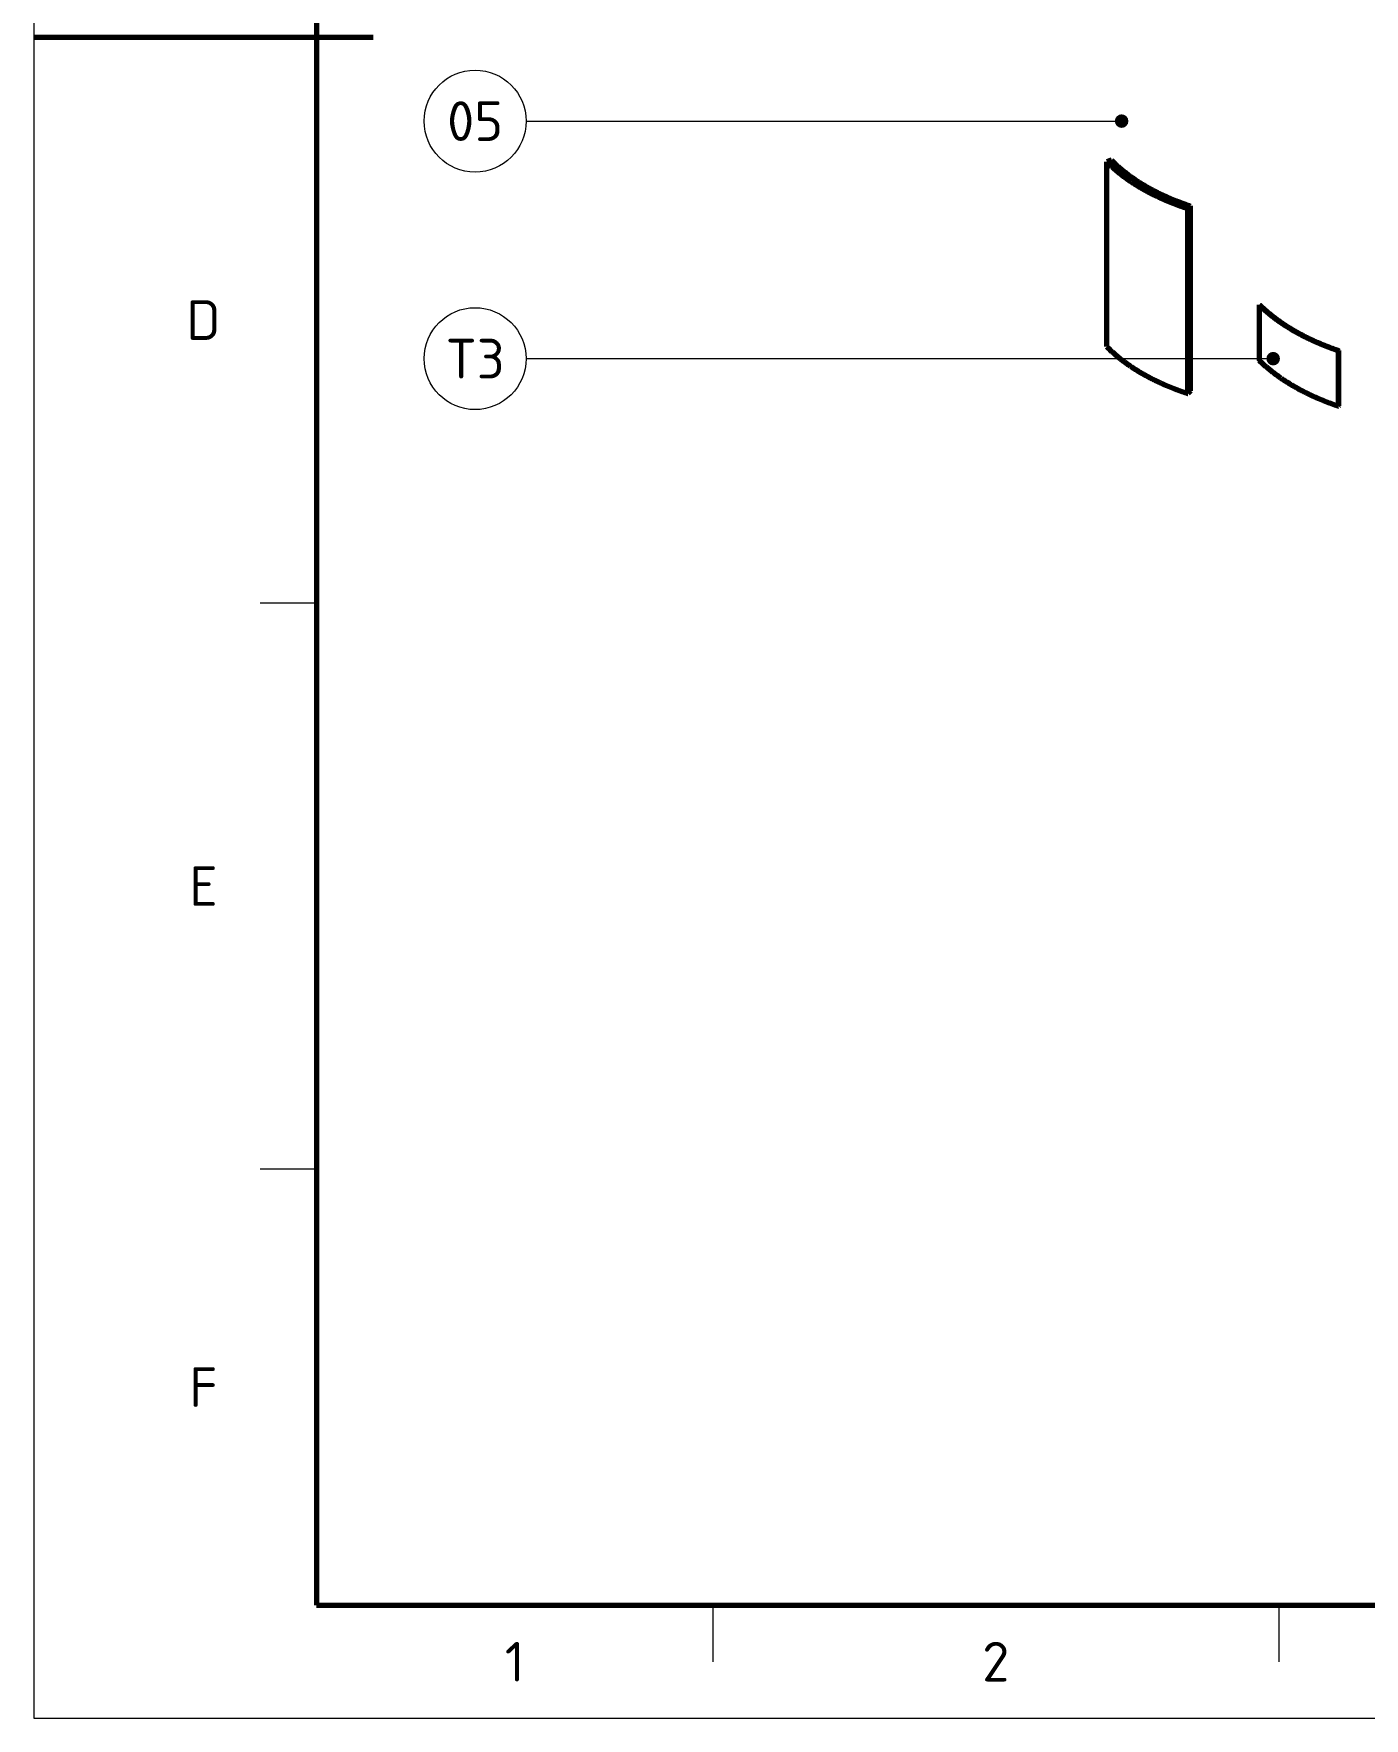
# Model space of a CAD drawing. Header units: millimetres. Extents: x 0 to 420, y 0 to 297.
# Drawn here: x 0 to 117.6, y 0 to 148.8 of the extents above; entities that cross this region are included whole.
import ezdxf
from ezdxf.enums import TextEntityAlignment as Align

# ---------------------------------------------------------------- set-up
doc = ezdxf.new("R2010")
doc.units = ezdxf.units.MM
for name, color, linetype, lineweight in [('01-VISIBLE', 7, 'CONTINUOUS', 70), ('06-TEXTO', 7, 'CONTINUOUS', 25), ('07-RECUADRO', 7, 'CONTINUOUS', 70), ('08-FINA', 5, 'CONTINUOUS', 18)]:
    doc.layers.add(name, color=color, linetype=linetype, lineweight=lineweight)
doc.styles.add('ISO3098', font='isocpeur.ttf')

msp = doc.modelspace()

# ---------------------------------------------------------------- hatches: boundary and pattern name
at = {"layer": '08-FINA'}
h = msp.add_hatch(color=7, dxfattribs=at)
h.dxf.hatch_style = 1
edge = h.paths.add_edge_path()
edge.add_arc((96.12, 141.07), 0.6, 0, 360)
h = msp.add_hatch(color=7, dxfattribs=at)
h.dxf.hatch_style = 1
edge = h.paths.add_edge_path()
edge.add_arc((109.51, 120.09), 0.6, 0, 360)

# ---------------------------------------------------------------- linework, layer by layer
at = {"layer": '01-VISIBLE'}
for p, q in [((95.22, 137.61), (94.81, 137.48)), ((94.81, 121.15), (94.81, 137.48)), ((102.21, 133.58), (101.97, 133.34)), ((101.97, 117.01), (101.97, 133.34)), ((102.21, 117.25), (102.21, 133.58)), ((108.29, 119.94), (108.29, 124.84)), ((108.31, 124.84), (108.29, 124.84)), ((115.3, 120.81), (115.29, 120.79)), ((115.29, 115.89), (115.29, 120.79)), ((115.3, 115.91), (115.3, 120.81)), ((102.21, 117.25), (101.97, 117.01)), ((115.3, 115.91), (115.29, 115.89))]:
    msp.add_line(p, q, dxfattribs=at)
for points in [[(94.81, 137.48), (94.84, 137.45), (94.86, 137.42), (94.89, 137.39), (94.92, 137.36), (94.95, 137.34), (94.98, 137.31), (95.01, 137.28), (95.04, 137.25), (95.07, 137.22), (95.09, 137.2), (95.12, 137.17), (95.15, 137.14), (95.18, 137.11), (95.21, 137.09), (95.24, 137.06), (95.27, 137.03), (95.3, 137), (95.33, 136.98), (95.36, 136.95), (95.39, 136.92), (95.42, 136.9), (95.45, 136.87), (95.48, 136.84), (95.51, 136.82), (95.54, 136.79), (95.57, 136.77), (95.6, 136.74), (95.63, 136.71), (95.66, 136.69), (95.69, 136.66), (95.72, 136.64), (95.75, 136.61), (95.79, 136.58), (95.82, 136.56), (95.85, 136.53), (95.88, 136.51), (95.91, 136.48), (95.94, 136.46), (95.97, 136.43), (96, 136.41), (96.04, 136.38), (96.07, 136.36), (96.1, 136.33), (96.13, 136.31), (96.16, 136.28), (96.2, 136.26), (96.23, 136.24), (96.26, 136.21), (96.29, 136.19), (96.32, 136.16), (96.36, 136.14), (96.39, 136.12), (96.42, 136.09), (96.45, 136.07), (96.49, 136.05), (96.52, 136.02), (96.55, 136), (96.58, 135.97), (96.62, 135.95), (96.65, 135.93), (96.68, 135.91), (96.71, 135.88), (96.75, 135.86), (96.78, 135.84), (96.81, 135.81), (96.85, 135.79), (96.88, 135.77), (96.91, 135.75), (96.95, 135.72), (96.98, 135.7), (97.01, 135.68), (97.05, 135.66), (97.08, 135.64), (97.11, 135.61), (97.15, 135.59), (97.18, 135.57), (97.21, 135.55), (97.25, 135.53), (97.28, 135.5), (97.32, 135.48), (97.35, 135.46), (97.38, 135.44), (97.42, 135.42), (97.45, 135.4), (97.49, 135.38), (97.52, 135.36), (97.56, 135.34), (97.59, 135.31), (97.62, 135.29), (97.66, 135.27), (97.69, 135.25), (97.73, 135.23), (97.76, 135.21), (97.8, 135.19), (97.83, 135.17), (97.87, 135.15), (97.9, 135.13), (97.94, 135.11), (97.97, 135.09), (98.01, 135.07), (98.04, 135.05), (98.08, 135.03), (98.11, 135.01), (98.15, 134.99), (98.18, 134.97), (98.22, 134.95), (98.25, 134.93), (98.29, 134.91), (98.32, 134.9), (98.36, 134.88), (98.39, 134.86), (98.43, 134.84), (98.46, 134.82), (98.5, 134.8), (98.53, 134.78), (98.57, 134.76), (98.6, 134.74), (98.64, 134.73), (98.68, 134.71), (98.71, 134.69), (98.75, 134.67), (98.78, 134.65), (98.82, 134.63), (98.85, 134.62), (98.89, 134.6), (98.93, 134.58), (98.96, 134.56), (99, 134.54), (99.03, 134.53), (99.07, 134.51), (99.11, 134.49), (99.14, 134.47), (99.18, 134.46), (99.21, 134.44), (99.25, 134.42), (99.29, 134.4), (99.32, 134.39), (99.36, 134.37), (99.4, 134.35), (99.43, 134.34), (99.47, 134.32), (99.51, 134.3), (99.54, 134.29), (99.58, 134.27), (99.62, 134.25), (99.65, 134.24), (99.69, 134.22), (99.72, 134.2), (99.76, 134.19), (99.8, 134.17), (99.84, 134.15), (99.87, 134.14), (99.91, 134.12), (99.95, 134.11), (99.98, 134.09), (100.02, 134.07), (100.06, 134.06), (100.09, 134.04), (100.13, 134.03), (100.17, 134.01), (100.2, 134), (100.24, 133.98), (100.28, 133.97), (100.32, 133.95), (100.35, 133.94), (100.39, 133.92), (100.43, 133.91), (100.46, 133.89), (100.5, 133.87), (100.54, 133.86), (100.58, 133.85), (100.61, 133.83), (100.65, 133.82), (100.69, 133.8), (100.73, 133.79), (100.76, 133.77), (100.8, 133.76), (100.84, 133.74), (100.88, 133.73), (100.91, 133.71), (100.95, 133.7), (100.99, 133.69), (101.03, 133.67), (101.06, 133.66), (101.1, 133.64), (101.14, 133.63), (101.18, 133.62), (101.21, 133.6), (101.25, 133.59), (101.29, 133.58), (101.33, 133.56), (101.36, 133.55), (101.4, 133.53), (101.44, 133.52), (101.48, 133.51), (101.52, 133.49), (101.55, 133.48), (101.59, 133.47), (101.63, 133.46), (101.67, 133.44), (101.71, 133.43), (101.74, 133.42), (101.78, 133.4), (101.82, 133.39), (101.86, 133.38), (101.9, 133.37), (101.93, 133.35), (101.97, 133.34)], [(95.22, 137.61), (95.25, 137.58), (95.28, 137.56), (95.31, 137.53), (95.33, 137.5), (95.36, 137.47), (95.39, 137.44), (95.42, 137.41), (95.45, 137.39), (95.48, 137.36), (95.51, 137.33), (95.54, 137.3), (95.57, 137.28), (95.59, 137.25), (95.62, 137.22), (95.65, 137.19), (95.68, 137.17), (95.71, 137.14), (95.74, 137.11), (95.77, 137.09), (95.8, 137.06), (95.83, 137.03), (95.86, 137.01), (95.89, 136.98), (95.92, 136.95), (95.95, 136.93), (95.98, 136.9), (96.01, 136.88), (96.05, 136.85), (96.08, 136.82), (96.11, 136.8), (96.14, 136.77), (96.17, 136.75), (96.2, 136.72), (96.23, 136.7), (96.26, 136.67), (96.29, 136.65), (96.32, 136.62), (96.36, 136.6), (96.39, 136.57), (96.42, 136.55), (96.45, 136.52), (96.48, 136.5), (96.51, 136.47), (96.55, 136.45), (96.58, 136.42), (96.61, 136.4), (96.64, 136.38), (96.67, 136.35), (96.71, 136.33), (96.74, 136.3), (96.77, 136.28), (96.8, 136.26), (96.83, 136.23), (96.87, 136.21), (96.9, 136.19), (96.93, 136.16), (96.96, 136.14), (97, 136.12), (97.03, 136.09), (97.06, 136.07), (97.1, 136.05), (97.13, 136.02), (97.16, 136), (97.2, 135.98), (97.23, 135.96), (97.26, 135.93), (97.29, 135.91), (97.33, 135.89), (97.36, 135.87), (97.39, 135.84), (97.43, 135.82), (97.46, 135.8), (97.5, 135.78), (97.53, 135.76), (97.56, 135.73), (97.6, 135.71), (97.63, 135.69), (97.66, 135.67), (97.7, 135.65), (97.73, 135.63), (97.77, 135.61), (97.8, 135.59), (97.83, 135.56), (97.87, 135.54), (97.9, 135.52), (97.94, 135.5), (97.97, 135.48), (98.01, 135.46), (98.04, 135.44), (98.08, 135.42), (98.11, 135.4), (98.14, 135.38), (98.18, 135.36), (98.21, 135.34), (98.25, 135.32), (98.28, 135.3), (98.32, 135.28), (98.35, 135.26), (98.39, 135.24), (98.42, 135.22), (98.46, 135.2), (98.49, 135.18), (98.53, 135.16), (98.56, 135.14), (98.6, 135.12), (98.63, 135.1), (98.67, 135.08), (98.7, 135.06), (98.74, 135.05), (98.77, 135.03), (98.81, 135.01), (98.85, 134.99), (98.88, 134.97), (98.92, 134.95), (98.95, 134.93), (98.99, 134.91), (99.02, 134.9), (99.06, 134.88), (99.09, 134.86), (99.13, 134.84), (99.17, 134.82), (99.2, 134.81), (99.24, 134.79), (99.27, 134.77), (99.31, 134.75), (99.35, 134.73), (99.38, 134.72), (99.42, 134.7), (99.45, 134.68), (99.49, 134.66), (99.53, 134.65), (99.56, 134.63), (99.6, 134.61), (99.63, 134.6), (99.67, 134.58), (99.71, 134.56), (99.74, 134.54), (99.78, 134.53), (99.82, 134.51), (99.85, 134.49), (99.89, 134.48), (99.93, 134.46), (99.96, 134.44), (100, 134.43), (100.04, 134.41), (100.07, 134.4), (100.11, 134.38), (100.15, 134.36), (100.18, 134.35), (100.22, 134.33), (100.26, 134.31), (100.29, 134.3), (100.33, 134.28), (100.37, 134.27), (100.4, 134.25), (100.44, 134.24), (100.48, 134.22), (100.51, 134.21), (100.55, 134.19), (100.59, 134.17), (100.63, 134.16), (100.66, 134.14), (100.7, 134.13), (100.74, 134.11), (100.77, 134.1), (100.81, 134.08), (100.85, 134.07), (100.89, 134.05), (100.92, 134.04), (100.96, 134.03), (101, 134.01), (101.04, 134), (101.07, 133.98), (101.11, 133.97), (101.15, 133.95), (101.19, 133.94), (101.22, 133.92), (101.26, 133.91), (101.3, 133.9), (101.34, 133.88), (101.37, 133.87), (101.41, 133.86), (101.45, 133.84), (101.49, 133.83), (101.52, 133.81), (101.56, 133.8), (101.6, 133.79), (101.64, 133.77), (101.68, 133.76), (101.71, 133.75), (101.75, 133.73), (101.79, 133.72), (101.83, 133.71), (101.86, 133.69), (101.9, 133.68), (101.94, 133.67), (101.98, 133.66), (102.02, 133.64), (102.05, 133.63), (102.09, 133.62), (102.13, 133.6), (102.17, 133.59), (102.21, 133.58)], [(108.29, 124.84), (108.31, 124.81), (108.34, 124.78), (108.37, 124.75), (108.4, 124.72), (108.43, 124.7), (108.46, 124.67), (108.49, 124.64), (108.52, 124.61), (108.55, 124.58), (108.58, 124.56), (108.61, 124.53), (108.63, 124.5), (108.66, 124.48), (108.69, 124.45), (108.72, 124.42), (108.75, 124.4), (108.78, 124.37), (108.81, 124.34), (108.84, 124.32), (108.87, 124.29), (108.91, 124.26), (108.94, 124.24), (108.97, 124.21), (109, 124.18), (109.03, 124.16), (109.06, 124.13), (109.09, 124.11), (109.12, 124.08), (109.15, 124.06), (109.18, 124.03), (109.21, 124), (109.24, 123.98), (109.28, 123.95), (109.31, 123.93), (109.34, 123.9), (109.37, 123.88), (109.4, 123.85), (109.43, 123.83), (109.46, 123.8), (109.5, 123.78), (109.53, 123.76), (109.56, 123.73), (109.59, 123.71), (109.62, 123.68), (109.66, 123.66), (109.69, 123.63), (109.72, 123.61), (109.75, 123.59), (109.78, 123.56), (109.82, 123.54), (109.85, 123.51), (109.88, 123.49), (109.91, 123.47), (109.95, 123.44), (109.98, 123.42), (110.01, 123.4), (110.05, 123.37), (110.08, 123.35), (110.11, 123.33), (110.14, 123.31), (110.18, 123.28), (110.21, 123.26), (110.24, 123.24), (110.28, 123.21), (110.31, 123.19), (110.34, 123.17), (110.38, 123.15), (110.41, 123.13), (110.44, 123.1), (110.48, 123.08), (110.51, 123.06), (110.54, 123.04), (110.58, 123.02), (110.61, 122.99), (110.65, 122.97), (110.68, 122.95), (110.71, 122.93), (110.75, 122.91), (110.78, 122.89), (110.82, 122.86), (110.85, 122.84), (110.88, 122.82), (110.92, 122.8), (110.95, 122.78), (110.99, 122.76), (111.02, 122.74), (111.06, 122.72), (111.09, 122.7), (111.12, 122.68), (111.16, 122.66), (111.19, 122.64), (111.23, 122.61), (111.26, 122.59), (111.3, 122.57), (111.33, 122.55), (111.37, 122.53), (111.4, 122.51), (111.44, 122.49), (111.47, 122.47), (111.51, 122.45), (111.54, 122.43), (111.58, 122.42), (111.61, 122.4), (111.65, 122.38), (111.68, 122.36), (111.72, 122.34), (111.75, 122.32), (111.79, 122.3), (111.82, 122.28), (111.86, 122.26), (111.89, 122.24), (111.93, 122.22), (111.97, 122.2), (112, 122.19), (112.04, 122.17), (112.07, 122.15), (112.11, 122.13), (112.14, 122.11), (112.18, 122.09), (112.22, 122.08), (112.25, 122.06), (112.29, 122.04), (112.32, 122.02), (112.36, 122), (112.39, 121.98), (112.43, 121.97), (112.47, 121.95), (112.5, 121.93), (112.54, 121.91), (112.58, 121.9), (112.61, 121.88), (112.65, 121.86), (112.68, 121.84), (112.72, 121.83), (112.76, 121.81), (112.79, 121.79), (112.83, 121.77), (112.87, 121.76), (112.9, 121.74), (112.94, 121.72), (112.97, 121.71), (113.01, 121.69), (113.05, 121.67), (113.08, 121.66), (113.12, 121.64), (113.16, 121.62), (113.19, 121.61), (113.23, 121.59), (113.27, 121.57), (113.3, 121.56), (113.34, 121.54), (113.38, 121.53), (113.41, 121.51), (113.45, 121.49), (113.49, 121.48), (113.53, 121.46), (113.56, 121.45), (113.6, 121.43), (113.64, 121.42), (113.67, 121.4), (113.71, 121.38), (113.75, 121.37), (113.78, 121.35), (113.82, 121.34), (113.86, 121.32), (113.9, 121.31), (113.93, 121.29), (113.97, 121.28), (114.01, 121.26), (114.05, 121.25), (114.08, 121.23), (114.12, 121.22), (114.16, 121.2), (114.19, 121.19), (114.23, 121.17), (114.27, 121.16), (114.31, 121.15), (114.34, 121.13), (114.38, 121.12), (114.42, 121.1), (114.46, 121.09), (114.5, 121.07), (114.53, 121.06), (114.57, 121.05), (114.61, 121.03), (114.65, 121.02), (114.68, 121), (114.72, 120.99), (114.76, 120.98), (114.8, 120.96), (114.83, 120.95), (114.87, 120.94), (114.91, 120.92), (114.95, 120.91), (114.99, 120.9), (115.02, 120.88), (115.06, 120.87), (115.1, 120.86), (115.14, 120.84), (115.18, 120.83), (115.21, 120.82), (115.25, 120.8), (115.29, 120.79)], [(108.31, 124.84), (108.34, 124.82), (108.37, 124.79), (108.4, 124.76), (108.43, 124.73), (108.45, 124.7), (108.48, 124.68), (108.51, 124.65), (108.54, 124.62), (108.57, 124.59), (108.6, 124.57), (108.63, 124.54), (108.66, 124.51), (108.69, 124.49), (108.72, 124.46), (108.75, 124.43), (108.78, 124.4), (108.81, 124.38), (108.84, 124.35), (108.87, 124.33), (108.9, 124.3), (108.93, 124.27), (108.96, 124.25), (108.99, 124.22), (109.02, 124.19), (109.05, 124.17), (109.08, 124.14), (109.11, 124.12), (109.14, 124.09), (109.18, 124.07), (109.21, 124.04), (109.24, 124.01), (109.27, 123.99), (109.3, 123.96), (109.33, 123.94), (109.36, 123.91), (109.39, 123.89), (109.43, 123.86), (109.46, 123.84), (109.49, 123.81), (109.52, 123.79), (109.55, 123.77), (109.58, 123.74), (109.62, 123.72), (109.65, 123.69), (109.68, 123.67), (109.71, 123.64), (109.74, 123.62), (109.78, 123.6), (109.81, 123.57), (109.84, 123.55), (109.87, 123.53), (109.91, 123.5), (109.94, 123.48), (109.97, 123.46), (110, 123.43), (110.04, 123.41), (110.07, 123.39), (110.1, 123.36), (110.13, 123.34), (110.17, 123.32), (110.2, 123.29), (110.23, 123.27), (110.27, 123.25), (110.3, 123.23), (110.33, 123.2), (110.37, 123.18), (110.4, 123.16), (110.43, 123.14), (110.47, 123.11), (110.5, 123.09), (110.53, 123.07), (110.57, 123.05), (110.6, 123.03), (110.63, 123), (110.67, 122.98), (110.7, 122.96), (110.74, 122.94), (110.77, 122.92), (110.8, 122.9), (110.84, 122.88), (110.87, 122.85), (110.91, 122.83), (110.94, 122.81), (110.97, 122.79), (111.01, 122.77), (111.04, 122.75), (111.08, 122.73), (111.11, 122.71), (111.15, 122.69), (111.18, 122.67), (111.22, 122.65), (111.25, 122.63), (111.28, 122.61), (111.32, 122.59), (111.35, 122.57), (111.39, 122.55), (111.42, 122.53), (111.46, 122.51), (111.49, 122.49), (111.53, 122.47), (111.56, 122.45), (111.6, 122.43), (111.63, 122.41), (111.67, 122.39), (111.7, 122.37), (111.74, 122.35), (111.77, 122.33), (111.81, 122.31), (111.84, 122.29), (111.88, 122.27), (111.92, 122.25), (111.95, 122.24), (111.99, 122.22), (112.02, 122.2), (112.06, 122.18), (112.09, 122.16), (112.13, 122.14), (112.16, 122.12), (112.2, 122.11), (112.24, 122.09), (112.27, 122.07), (112.31, 122.05), (112.34, 122.03), (112.38, 122.02), (112.41, 122), (112.45, 121.98), (112.49, 121.96), (112.52, 121.94), (112.56, 121.93), (112.59, 121.91), (112.63, 121.89), (112.67, 121.87), (112.7, 121.86), (112.74, 121.84), (112.78, 121.82), (112.81, 121.81), (112.85, 121.79), (112.88, 121.77), (112.92, 121.75), (112.96, 121.74), (112.99, 121.72), (113.03, 121.7), (113.07, 121.69), (113.1, 121.67), (113.14, 121.65), (113.18, 121.64), (113.21, 121.62), (113.25, 121.6), (113.29, 121.59), (113.32, 121.57), (113.36, 121.56), (113.4, 121.54), (113.43, 121.52), (113.47, 121.51), (113.51, 121.49), (113.54, 121.48), (113.58, 121.46), (113.62, 121.45), (113.65, 121.43), (113.69, 121.41), (113.73, 121.4), (113.77, 121.38), (113.8, 121.37), (113.84, 121.35), (113.88, 121.34), (113.91, 121.32), (113.95, 121.31), (113.99, 121.29), (114.03, 121.28), (114.06, 121.26), (114.1, 121.25), (114.14, 121.23), (114.17, 121.22), (114.21, 121.2), (114.25, 121.19), (114.29, 121.17), (114.32, 121.16), (114.36, 121.15), (114.4, 121.13), (114.44, 121.12), (114.47, 121.1), (114.51, 121.09), (114.55, 121.07), (114.59, 121.06), (114.62, 121.05), (114.66, 121.03), (114.7, 121.02), (114.74, 121.01), (114.77, 120.99), (114.81, 120.98), (114.85, 120.96), (114.89, 120.95), (114.93, 120.94), (114.96, 120.92), (115, 120.91), (115.04, 120.9), (115.08, 120.88), (115.12, 120.87), (115.15, 120.86), (115.19, 120.84), (115.23, 120.83), (115.27, 120.82), (115.3, 120.81)], [(94.81, 121.15), (94.84, 121.12), (94.86, 121.09), (94.89, 121.06), (94.92, 121.03), (94.95, 121.01), (94.98, 120.98), (95.01, 120.95), (95.04, 120.92), (95.07, 120.89), (95.09, 120.87), (95.12, 120.84), (95.15, 120.81), (95.18, 120.78), (95.21, 120.76), (95.24, 120.73), (95.27, 120.7), (95.3, 120.67), (95.33, 120.65), (95.36, 120.62), (95.39, 120.59), (95.42, 120.57), (95.45, 120.54), (95.48, 120.51), (95.51, 120.49), (95.54, 120.46), (95.57, 120.44), (95.6, 120.41), (95.63, 120.38), (95.66, 120.36), (95.69, 120.33), (95.72, 120.31), (95.75, 120.28), (95.79, 120.25), (95.82, 120.23), (95.85, 120.2), (95.88, 120.18), (95.91, 120.15), (95.94, 120.13), (95.97, 120.1), (96, 120.08), (96.04, 120.05), (96.07, 120.03), (96.1, 120), (96.13, 119.98), (96.16, 119.96), (96.2, 119.93), (96.23, 119.91), (96.26, 119.88), (96.29, 119.86), (96.32, 119.83), (96.36, 119.81), (96.39, 119.79), (96.42, 119.76), (96.45, 119.74), (96.49, 119.72), (96.52, 119.69), (96.55, 119.67), (96.58, 119.65), (96.62, 119.62), (96.65, 119.6), (96.68, 119.58), (96.71, 119.55), (96.75, 119.53), (96.78, 119.51), (96.81, 119.48), (96.85, 119.46), (96.88, 119.44), (96.91, 119.42), (96.95, 119.39), (96.98, 119.37), (97.01, 119.35), (97.05, 119.33), (97.08, 119.31), (97.11, 119.28), (97.15, 119.26), (97.18, 119.24), (97.21, 119.22), (97.25, 119.2), (97.28, 119.17), (97.32, 119.15), (97.35, 119.13), (97.38, 119.11), (97.42, 119.09), (97.45, 119.07), (97.49, 119.05), (97.52, 119.03), (97.56, 119.01), (97.59, 118.98), (97.62, 118.96), (97.66, 118.94), (97.69, 118.92), (97.73, 118.9), (97.76, 118.88), (97.8, 118.86), (97.83, 118.84), (97.87, 118.82), (97.9, 118.8), (97.94, 118.78), (97.97, 118.76), (98.01, 118.74), (98.04, 118.72), (98.08, 118.7), (98.11, 118.68), (98.15, 118.66), (98.18, 118.64), (98.22, 118.62), (98.25, 118.6), (98.29, 118.58), (98.32, 118.57), (98.36, 118.55), (98.39, 118.53), (98.43, 118.51), (98.46, 118.49), (98.5, 118.47), (98.53, 118.45), (98.57, 118.43), (98.6, 118.41), (98.64, 118.4), (98.68, 118.38), (98.71, 118.36), (98.75, 118.34), (98.78, 118.32), (98.82, 118.3), (98.85, 118.29), (98.89, 118.27), (98.93, 118.25), (98.96, 118.23), (99, 118.21), (99.03, 118.2), (99.07, 118.18), (99.11, 118.16), (99.14, 118.14), (99.18, 118.13), (99.21, 118.11), (99.25, 118.09), (99.29, 118.07), (99.32, 118.06), (99.36, 118.04), (99.4, 118.02), (99.43, 118.01), (99.47, 117.99), (99.51, 117.97), (99.54, 117.96), (99.58, 117.94), (99.62, 117.92), (99.65, 117.91), (99.69, 117.89), (99.72, 117.87), (99.76, 117.86), (99.8, 117.84), (99.84, 117.82), (99.87, 117.81), (99.91, 117.79), (99.95, 117.78), (99.98, 117.76), (100.02, 117.74), (100.06, 117.73), (100.09, 117.71), (100.13, 117.7), (100.17, 117.68), (100.2, 117.67), (100.24, 117.65), (100.28, 117.64), (100.32, 117.62), (100.35, 117.61), (100.39, 117.59), (100.43, 117.58), (100.46, 117.56), (100.5, 117.55), (100.54, 117.53), (100.58, 117.52), (100.61, 117.5), (100.65, 117.49), (100.69, 117.47), (100.73, 117.46), (100.76, 117.44), (100.8, 117.43), (100.84, 117.41), (100.88, 117.4), (100.91, 117.38), (100.95, 117.37), (100.99, 117.36), (101.03, 117.34), (101.06, 117.33), (101.1, 117.31), (101.14, 117.3), (101.18, 117.29), (101.21, 117.27), (101.25, 117.26), (101.29, 117.25), (101.33, 117.23), (101.36, 117.22), (101.4, 117.2), (101.44, 117.19), (101.48, 117.18), (101.52, 117.16), (101.55, 117.15), (101.59, 117.14), (101.63, 117.13), (101.67, 117.11), (101.71, 117.1), (101.74, 117.09), (101.78, 117.07), (101.82, 117.06), (101.86, 117.05), (101.9, 117.04), (101.93, 117.02), (101.97, 117.01)], [(108.29, 119.94), (108.31, 119.91), (108.34, 119.88), (108.37, 119.85), (108.4, 119.82), (108.43, 119.8), (108.46, 119.77), (108.49, 119.74), (108.52, 119.71), (108.55, 119.69), (108.58, 119.66), (108.61, 119.63), (108.63, 119.6), (108.66, 119.58), (108.69, 119.55), (108.72, 119.52), (108.75, 119.5), (108.78, 119.47), (108.81, 119.44), (108.84, 119.42), (108.87, 119.39), (108.91, 119.36), (108.94, 119.34), (108.97, 119.31), (109, 119.29), (109.03, 119.26), (109.06, 119.23), (109.09, 119.21), (109.12, 119.18), (109.15, 119.16), (109.18, 119.13), (109.21, 119.11), (109.24, 119.08), (109.28, 119.06), (109.31, 119.03), (109.34, 119), (109.37, 118.98), (109.4, 118.96), (109.43, 118.93), (109.46, 118.91), (109.5, 118.88), (109.53, 118.86), (109.56, 118.83), (109.59, 118.81), (109.62, 118.78), (109.66, 118.76), (109.69, 118.73), (109.72, 118.71), (109.75, 118.69), (109.78, 118.66), (109.82, 118.64), (109.85, 118.62), (109.88, 118.59), (109.91, 118.57), (109.95, 118.55), (109.98, 118.52), (110.01, 118.5), (110.05, 118.48), (110.08, 118.45), (110.11, 118.43), (110.14, 118.41), (110.18, 118.38), (110.21, 118.36), (110.24, 118.34), (110.28, 118.32), (110.31, 118.29), (110.34, 118.27), (110.38, 118.25), (110.41, 118.23), (110.44, 118.2), (110.48, 118.18), (110.51, 118.16), (110.54, 118.14), (110.58, 118.12), (110.61, 118.09), (110.65, 118.07), (110.68, 118.05), (110.71, 118.03), (110.75, 118.01), (110.78, 117.99), (110.82, 117.97), (110.85, 117.94), (110.88, 117.92), (110.92, 117.9), (110.95, 117.88), (110.99, 117.86), (111.02, 117.84), (111.06, 117.82), (111.09, 117.8), (111.12, 117.78), (111.16, 117.76), (111.19, 117.74), (111.23, 117.72), (111.26, 117.7), (111.3, 117.68), (111.33, 117.66), (111.37, 117.64), (111.4, 117.62), (111.44, 117.6), (111.47, 117.58), (111.51, 117.56), (111.54, 117.54), (111.58, 117.52), (111.61, 117.5), (111.65, 117.48), (111.68, 117.46), (111.72, 117.44), (111.75, 117.42), (111.79, 117.4), (111.82, 117.38), (111.86, 117.36), (111.89, 117.34), (111.93, 117.32), (111.97, 117.31), (112, 117.29), (112.04, 117.27), (112.07, 117.25), (112.11, 117.23), (112.14, 117.21), (112.18, 117.19), (112.22, 117.18), (112.25, 117.16), (112.29, 117.14), (112.32, 117.12), (112.36, 117.1), (112.39, 117.09), (112.43, 117.07), (112.47, 117.05), (112.5, 117.03), (112.54, 117.01), (112.58, 117), (112.61, 116.98), (112.65, 116.96), (112.68, 116.94), (112.72, 116.93), (112.76, 116.91), (112.79, 116.89), (112.83, 116.88), (112.87, 116.86), (112.9, 116.84), (112.94, 116.82), (112.97, 116.81), (113.01, 116.79), (113.05, 116.77), (113.08, 116.76), (113.12, 116.74), (113.16, 116.73), (113.19, 116.71), (113.23, 116.69), (113.27, 116.68), (113.3, 116.66), (113.34, 116.64), (113.38, 116.63), (113.41, 116.61), (113.45, 116.6), (113.49, 116.58), (113.53, 116.56), (113.56, 116.55), (113.6, 116.53), (113.64, 116.52), (113.67, 116.5), (113.71, 116.49), (113.75, 116.47), (113.78, 116.45), (113.82, 116.44), (113.86, 116.42), (113.9, 116.41), (113.93, 116.39), (113.97, 116.38), (114.01, 116.36), (114.05, 116.35), (114.08, 116.33), (114.12, 116.32), (114.16, 116.3), (114.19, 116.29), (114.23, 116.28), (114.27, 116.26), (114.31, 116.25), (114.34, 116.23), (114.38, 116.22), (114.42, 116.2), (114.46, 116.19), (114.5, 116.18), (114.53, 116.16), (114.57, 116.15), (114.61, 116.13), (114.65, 116.12), (114.68, 116.11), (114.72, 116.09), (114.76, 116.08), (114.8, 116.06), (114.83, 116.05), (114.87, 116.04), (114.91, 116.02), (114.95, 116.01), (114.99, 116), (115.02, 115.98), (115.06, 115.97), (115.1, 115.96), (115.14, 115.94), (115.18, 115.93), (115.21, 115.92), (115.25, 115.9), (115.29, 115.89)]]:
    msp.add_lwpolyline(points, dxfattribs=at)
at = {"layer": '07-RECUADRO'}
msp.add_line((0, 148.5), (30, 148.5), dxfattribs=at)
msp.add_lwpolyline([(25, 10), (410, 10), (410, 287), (25, 287)], close=True, dxfattribs=at)
at = {"layer": '08-FINA'}
for p, q in [((43.5, 141.07), (96.12, 141.07)), ((43.5, 120.09), (109.51, 120.09)), ((25, 98.5), (20, 98.5)), ((25, 48.5), (20, 48.5)), ((60, 10), (60, 5)), ((110, 10), (110, 5))]:
    msp.add_line(p, q, dxfattribs=at)
msp.add_lwpolyline([(0, 0), (420, 0), (420, 297), (0, 297)], close=True, dxfattribs=at)
for centre in [(39, 141.07), (39, 120.09)]:
    msp.add_circle(centre, 4.5, dxfattribs=at)

# ---------------------------------------------------------------- texts
at = {"layer": '06-TEXTO', "style": 'ISO3098'}
for s, p in [('05', (39, 141.07)), ('D', (15, 123.5)), ('T3', (39, 120.09)), ('E', (15, 73.5)), ('F', (15, 29.25)), ('1', (42.5, 5)), ('2', (85, 5))]:
    msp.add_text(s, height=3.5, dxfattribs=at).set_placement(p, align=Align.MIDDLE_CENTER)

doc.saveas('drawing.dxf')
